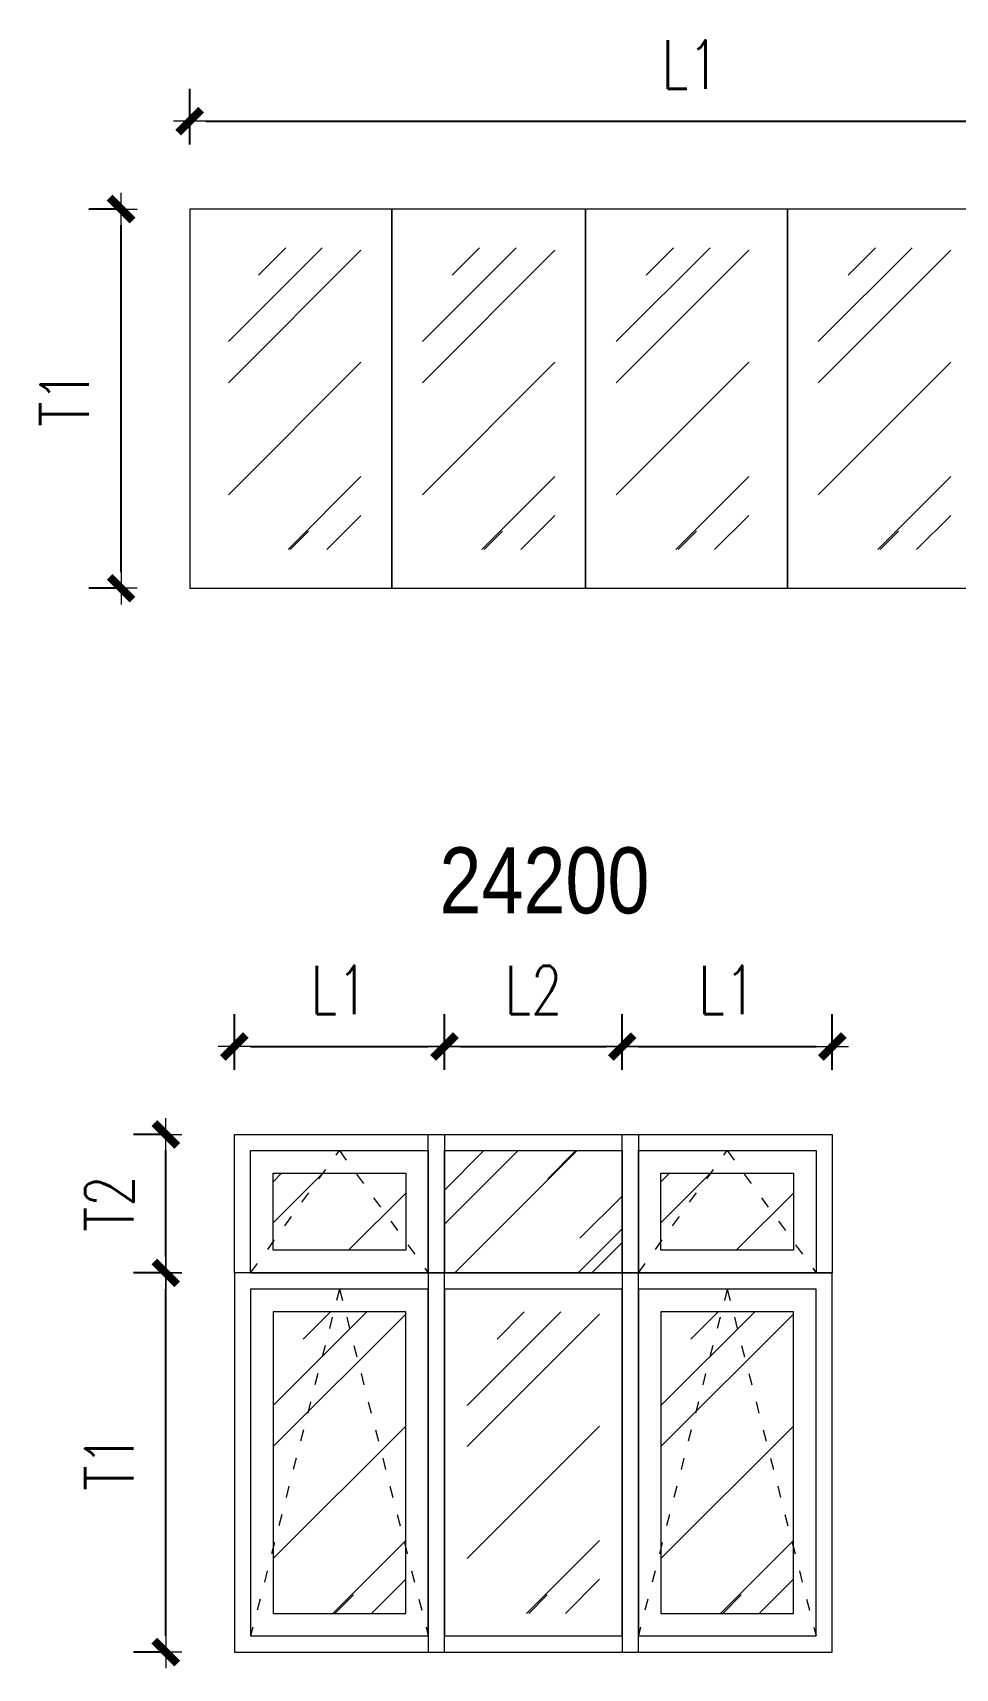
# Model space of a CAD drawing. Header units: centimetres. Extents: x 241563 to 294181, y -34797 to 61752.
# Drawn here: x 260060 to 262915, y 24768 to 29829 of the extents above; entities that cross this region are included whole.
import ezdxf

# ---------------------------------------------------------------- set-up
doc = ezdxf.new("R2010")
doc.units = ezdxf.units.CM
doc.header["$MEASUREMENT"] = 0
doc.linetypes.add('ACAD_ISO03W100', pattern=[30, 12, -18])
doc.layers.add('0.00', color=130, linetype='Continuous', lineweight=0)
doc.styles.add('ISO', font='ARIALN.TTF')
doc.styles.add('TEXT', font='simplex.shx', dxfattribs={"width": 0.75})
doc.dimstyles.new('D100B', dxfattribs={"dimscale": 100, "dimtxt": 1.5, "dimasz": 0.5, "dimexe": 1, "dimexo": 2, "dimgap": 1, "dimtad": 1, "dimdec": 0, "dimzin": 0, "dimdsep": 46, "dimtxsty": 'TEXT', "dimblk1": 'tick', "dimblk2": 'tick', "dimsah": 1, "dimcen": 0, "dimclre": 15, "dimadec": 0, "dimazin": 0, "dimtfac": 1, "dimtdec": 0, "dimtix": 1, "dimtmove": 2, "dimatfit": 3, "dimldrblk": 'tick', "dimfxl": 1, "dimtolj": 1, "dimtzin": 0, "dimarcsym": 0})

# ---------------------------------------------------------------- blocks, each defined once
blk = doc.blocks.new('tick')
for p, q in [((-1, 0), (1, 0)), ((0, 1), (0, -1))]:
    blk.add_line(p, q)
at = {"const_width": 0.5}
blk.add_lwpolyline([(-0.71, -0.71), (0.71, 0.71)], dxfattribs=at)
blk = doc.blocks.new('*D669')
at = {"layer": '0.00', "color": 15, "linetype": 'Continuous', "lineweight": -2, "ltscale": 2, "transparency": 16777216}
for p, q in [((260545.4, 29483.3), (260545.4, 29655.4)), ((263645.4, 29483.3), (263645.4, 29655.4))]:
    blk.add_line(p, q, dxfattribs=at)
at = {"layer": '0.00', "color": 0, "linetype": 'Continuous', "lineweight": -2, "ltscale": 2, "transparency": 16777216}
blk.add_line((260595.4, 29555.4), (263595.4, 29555.4), dxfattribs=at)
at = {"layer": 'Defpoints', "color": 0, "linetype": 'Continuous', "ltscale": 2, "transparency": 16777216}
for p in [(263645.4, 29555.4), (260545.4, 29283.3), (263645.4, 29283.3)]:
    blk.add_point(p, dxfattribs=at)
at = {"layer": '0.00', "color": 0, "linetype": 'Continuous', "lineweight": -2, "ltscale": 2, "transparency": 16777216, "xscale": 50, "yscale": 50, "zscale": 50, "rotation": 180}
blk.add_blockref('tick', (260545.4, 29555.4), dxfattribs=at)
at = {"layer": '0.00', "color": 0, "linetype": 'Continuous', "lineweight": -2, "ltscale": 2, "transparency": 16777216, "xscale": 50, "yscale": 50, "zscale": 50}
blk.add_blockref('tick', (263645.4, 29555.4), dxfattribs=at)
at = {"layer": '0.00', "color": 0, "linetype": 'Continuous', "ltscale": 2, "transparency": 16777216, "insert": (262095.4, 29730.4), "char_height": 150, "attachment_point": 5, "style": 'TEXT'}
blk.add_mtext('\\A1;L1', dxfattribs=at)
blk = doc.blocks.new('*D674')
at = {"layer": '0.00', "color": 15, "linetype": 'Continuous', "lineweight": -2, "ltscale": 2, "transparency": 16777216}
for p, q in [((261333.8, 26619.8), (261333.8, 26792)), ((261883.8, 26619.8), (261883.8, 26792))]:
    blk.add_line(p, q, dxfattribs=at)
at = {"layer": '0.00', "color": 0, "linetype": 'Continuous', "lineweight": -2, "ltscale": 2, "transparency": 16777216}
blk.add_line((261383.8, 26692), (261833.8, 26692), dxfattribs=at)
at = {"layer": 'Defpoints', "color": 0, "linetype": 'Continuous', "ltscale": 2, "transparency": 16777216}
for p in [(261883.8, 26692), (261333.8, 26419.8), (261883.8, 26419.8)]:
    blk.add_point(p, dxfattribs=at)
at = {"layer": '0.00', "color": 0, "linetype": 'Continuous', "lineweight": -2, "ltscale": 2, "transparency": 16777216, "xscale": 50, "yscale": 50, "zscale": 50, "rotation": 180}
blk.add_blockref('tick', (261333.8, 26692), dxfattribs=at)
at = {"layer": '0.00', "color": 0, "linetype": 'Continuous', "lineweight": -2, "ltscale": 2, "transparency": 16777216, "xscale": 50, "yscale": 50, "zscale": 50}
blk.add_blockref('tick', (261883.8, 26692), dxfattribs=at)
at = {"layer": '0.00', "color": 0, "linetype": 'Continuous', "ltscale": 2, "transparency": 16777216, "insert": (261608.8, 26867), "char_height": 150, "attachment_point": 5, "style": 'TEXT'}
blk.add_mtext('\\A1;L2', dxfattribs=at)
blk = doc.blocks.new('*D689')
at = {"layer": '0.00', "color": 15, "linetype": 'Continuous', "lineweight": -2, "ltscale": 2, "transparency": 16777216}
for p, q in [((260683.8, 26619.8), (260683.8, 26792)), ((261333.8, 26619.8), (261333.8, 26792))]:
    blk.add_line(p, q, dxfattribs=at)
at = {"layer": '0.00', "color": 0, "linetype": 'Continuous', "lineweight": -2, "ltscale": 2, "transparency": 16777216}
blk.add_line((260733.8, 26692), (261283.8, 26692), dxfattribs=at)
at = {"layer": 'Defpoints', "color": 0, "linetype": 'Continuous', "ltscale": 2, "transparency": 16777216}
for p in [(261333.8, 26692), (260683.8, 26419.8), (261333.8, 26419.8)]:
    blk.add_point(p, dxfattribs=at)
at = {"layer": '0.00', "color": 0, "linetype": 'Continuous', "lineweight": -2, "ltscale": 2, "transparency": 16777216, "xscale": 50, "yscale": 50, "zscale": 50, "rotation": 180}
blk.add_blockref('tick', (260683.8, 26692), dxfattribs=at)
at = {"layer": '0.00', "color": 0, "linetype": 'Continuous', "lineweight": -2, "ltscale": 2, "transparency": 16777216, "xscale": 50, "yscale": 50, "zscale": 50}
blk.add_blockref('tick', (261333.8, 26692), dxfattribs=at)
at = {"layer": '0.00', "color": 0, "linetype": 'Continuous', "ltscale": 2, "transparency": 16777216, "insert": (261008.8, 26867), "char_height": 150, "attachment_point": 5, "style": 'TEXT'}
blk.add_mtext('\\A1;L1', dxfattribs=at)
blk = doc.blocks.new('*D690')
at = {"layer": '0.00', "color": 15, "linetype": 'Continuous', "lineweight": -2, "ltscale": 2, "transparency": 16777216}
for p, q in [((261883.8, 26619.8), (261883.8, 26792)), ((262533.8, 26619.8), (262533.8, 26792))]:
    blk.add_line(p, q, dxfattribs=at)
at = {"layer": '0.00', "color": 0, "linetype": 'Continuous', "lineweight": -2, "ltscale": 2, "transparency": 16777216}
blk.add_line((261933.8, 26692), (262483.8, 26692), dxfattribs=at)
at = {"layer": 'Defpoints', "color": 0, "linetype": 'Continuous', "ltscale": 2, "transparency": 16777216}
for p in [(262533.8, 26692), (261883.8, 26419.8), (262533.8, 26419.8)]:
    blk.add_point(p, dxfattribs=at)
at = {"layer": '0.00', "color": 0, "linetype": 'Continuous', "lineweight": -2, "ltscale": 2, "transparency": 16777216, "xscale": 50, "yscale": 50, "zscale": 50, "rotation": 180}
blk.add_blockref('tick', (261883.8, 26692), dxfattribs=at)
at = {"layer": '0.00', "color": 0, "linetype": 'Continuous', "lineweight": -2, "ltscale": 2, "transparency": 16777216, "xscale": 50, "yscale": 50, "zscale": 50}
blk.add_blockref('tick', (262533.8, 26692), dxfattribs=at)
at = {"layer": '0.00', "color": 0, "linetype": 'Continuous', "ltscale": 2, "transparency": 16777216, "insert": (262208.8, 26867), "char_height": 150, "attachment_point": 5, "style": 'TEXT'}
blk.add_mtext('\\A1;L1', dxfattribs=at)
blk = doc.blocks.new('*D750')
at = {"layer": '0.00', "color": 15, "linetype": 'Continuous', "lineweight": -2, "ltscale": 2, "transparency": 16777216}
for p, q in [((260345.4, 29283.3), (260233, 29283.3)), ((260345.4, 28109.9), (260233, 28109.9))]:
    blk.add_line(p, q, dxfattribs=at)
at = {"layer": '0.00', "color": 0, "linetype": 'Continuous', "lineweight": -2, "ltscale": 2, "transparency": 16777216}
blk.add_line((260333, 28159.9), (260333, 29233.3), dxfattribs=at)
at = {"layer": 'Defpoints', "color": 0, "linetype": 'Continuous', "ltscale": 2, "transparency": 16777216}
for p in [(260333, 29283.3), (260545.4, 29283.3), (260545.4, 28109.9)]:
    blk.add_point(p, dxfattribs=at)
at = {"layer": '0.00', "color": 0, "linetype": 'Continuous', "lineweight": -2, "ltscale": 2, "transparency": 16777216, "xscale": 50, "yscale": 50, "zscale": 50}
for p, rotation in [((260333, 29283.3), 90), ((260333, 28109.9), 270)]:
    blk.add_blockref('tick', p, dxfattribs=dict(at, rotation=rotation))
at = {"layer": '0.00', "color": 0, "linetype": 'Continuous', "ltscale": 2, "transparency": 16777216, "insert": (260158, 28696.6), "char_height": 150, "attachment_point": 5, "rotation": 90, "style": 'TEXT'}
blk.add_mtext('\\A1;T1', dxfattribs=at)
blk = doc.blocks.new('*D759')
at = {"layer": '0.00', "color": 15, "linetype": 'Continuous', "lineweight": -2, "ltscale": 2, "transparency": 16777216}
for p, q in [((260483.8, 26419.8), (260371.4, 26419.8)), ((260483.8, 25991.5), (260371.4, 25991.5))]:
    blk.add_line(p, q, dxfattribs=at)
at = {"layer": '0.00', "color": 0, "linetype": 'Continuous', "lineweight": -2, "ltscale": 2, "transparency": 16777216}
blk.add_line((260471.4, 26041.5), (260471.4, 26369.8), dxfattribs=at)
at = {"layer": 'Defpoints', "color": 0, "linetype": 'Continuous', "ltscale": 2, "transparency": 16777216}
for p in [(260471.4, 26419.8), (260683.8, 26419.8), (260683.8, 25991.5)]:
    blk.add_point(p, dxfattribs=at)
at = {"layer": '0.00', "color": 0, "linetype": 'Continuous', "lineweight": -2, "ltscale": 2, "transparency": 16777216, "xscale": 50, "yscale": 50, "zscale": 50}
for p, rotation in [((260471.4, 26419.8), 90), ((260471.4, 25991.5), 270)]:
    blk.add_blockref('tick', p, dxfattribs=dict(at, rotation=rotation))
at = {"layer": '0.00', "color": 0, "linetype": 'Continuous', "ltscale": 2, "transparency": 16777216, "insert": (260296.4, 26205.7), "char_height": 150, "attachment_point": 5, "rotation": 90, "style": 'TEXT'}
blk.add_mtext('\\A1;T2', dxfattribs=at)
blk = doc.blocks.new('*D760')
at = {"layer": '0.00', "color": 15, "linetype": 'Continuous', "lineweight": -2, "ltscale": 2, "transparency": 16777216}
for p, q in [((260483.8, 25991.5), (260371.4, 25991.5)), ((260483.8, 24818.1), (260371.4, 24818.1))]:
    blk.add_line(p, q, dxfattribs=at)
at = {"layer": '0.00', "color": 0, "linetype": 'Continuous', "lineweight": -2, "ltscale": 2, "transparency": 16777216}
blk.add_line((260471.4, 24868.1), (260471.4, 25941.5), dxfattribs=at)
at = {"layer": 'Defpoints', "color": 0, "linetype": 'Continuous', "ltscale": 2, "transparency": 16777216}
for p in [(260471.4, 25991.5), (260683.8, 25991.5), (260683.8, 24818.1)]:
    blk.add_point(p, dxfattribs=at)
at = {"layer": '0.00', "color": 0, "linetype": 'Continuous', "lineweight": -2, "ltscale": 2, "transparency": 16777216, "xscale": 50, "yscale": 50, "zscale": 50}
for p, rotation in [((260471.4, 25991.5), 90), ((260471.4, 24818.1), 270)]:
    blk.add_blockref('tick', p, dxfattribs=dict(at, rotation=rotation))
at = {"layer": '0.00', "color": 0, "linetype": 'Continuous', "ltscale": 2, "transparency": 16777216, "insert": (260296.4, 25404.8), "char_height": 150, "attachment_point": 5, "rotation": 90, "style": 'TEXT'}
blk.add_mtext('\\A1;T1', dxfattribs=at)

msp = doc.modelspace()

# ---------------------------------------------------------------- hatches: boundary and pattern name
at = {"layer": '0.00', "linetype": 'Continuous', "ltscale": 2}
h = msp.add_hatch(dxfattribs=at)
h.set_pattern_fill('AR-RROOF', color=4, scale=500, angle=45)
h.set_pattern_definition([(45, (5364.13, 10325.25), (424.2641, 1131.37085), [7500, -1000, 2500, -500]), (45, (5657.6, 10972.26), (-823.7794, 116.6726), [1500, -165, 3000, -375]), (45, (5240.38, 10802.55), (1601.59686, 2075.3584), [4000, -700, 2000, -500])])
h.paths.add_polyline_path([(261075.4, 29163.3), (260665.4, 29163.3), (260665.4, 28229.9), (261075.4, 28229.9)])
h = msp.add_hatch(dxfattribs=at)
h.set_pattern_fill('AR-RROOF', color=4, scale=500, angle=45)
h.set_pattern_definition([(45, (5964.13, 10325.25), (424.2641, 1131.37085), [7500, -1000, 2500, -500]), (45, (6257.6, 10972.26), (-823.7794, 116.6726), [1500, -165, 3000, -375]), (45, (5840.38, 10802.55), (1601.59686, 2075.3584), [4000, -700, 2000, -500])])
h.paths.add_polyline_path([(261675.4, 29163.3), (261265.4, 29163.3), (261265.4, 28229.9), (261675.4, 28229.9)])
h = msp.add_hatch(dxfattribs=at)
h.set_pattern_fill('AR-RROOF', color=4, scale=500, angle=45)
h.set_pattern_definition([(45, (6564.13, 10325.25), (424.2641, 1131.37085), [7500, -1000, 2500, -500]), (45, (6857.6, 10972.26), (-823.7794, 116.6726), [1500, -165, 3000, -375]), (45, (6440.38, 10802.55), (1601.59686, 2075.3584), [4000, -700, 2000, -500])])
h.paths.add_polyline_path([(262275.4, 29163.3), (261865.4, 29163.3), (261865.4, 28229.9), (262275.4, 28229.9)])
h = msp.add_hatch(dxfattribs=at)
h.set_pattern_fill('AR-RROOF', color=4, scale=500, angle=45)
h.set_pattern_definition([(45, (7189.13, 10325.25), (424.2641, 1131.37085), [7500, -1000, 2500, -500]), (45, (7482.6, 10972.26), (-823.7794, 116.6726), [1500, -165, 3000, -375]), (45, (7065.38, 10802.55), (1601.59686, 2075.3584), [4000, -700, 2000, -500])])
h.paths.add_polyline_path([(262900.4, 29163.3), (262490.4, 29163.3), (262490.4, 28229.9), (262900.4, 28229.9)])
h = msp.add_hatch(dxfattribs=at)
h.set_pattern_fill('AR-RROOF', color=4, scale=300, angle=45)
h.set_pattern_definition([(45, (-41206.16, -6324.37), (254.55844, 678.8225), [4500, -600, 1500, -300]), (45, (-41030.1, -5936.17), (-494.26764, 70.00357), [900, -99, 1800, -225]), (45, (-41280.4, -6038), (960.95812, 1245.21504), [2400, -420, 1200, -300])])
h.paths.add_polyline_path([(261883.8, 26369.8), (261333.8, 26369.8), (261333.8, 25991.5), (261883.8, 25991.5)])
h = msp.add_hatch(dxfattribs=at)
h.set_pattern_fill('AR-RROOF', color=4, scale=500, angle=45)
h.set_pattern_definition([(45, (-35335.9, -2317.9), (424.2641, 1131.37085), [7500, -1000, 2500, -500]), (45, (-35042.44, -1670.9), (-823.7794, 116.6726), [1500, -165, 3000, -375]), (45, (-35459.63, -1840.6), (1601.59686, 2075.3584), [4000, -700, 2000, -500])])
h.paths.add_polyline_path([(261213.8, 26299.8), (260803.8, 26299.8), (260803.8, 26061.5), (261213.8, 26061.5)])
h = msp.add_hatch(dxfattribs=at)
h.set_pattern_fill('AR-RROOF', color=4, scale=500, angle=45)
h.set_pattern_definition([(45, (-34135.9, -2317.9), (424.2641, 1131.37085), [7500, -1000, 2500, -500]), (45, (-33842.44, -1670.9), (-823.7794, 116.6726), [1500, -165, 3000, -375]), (45, (-34259.63, -1840.6), (1601.59686, 2075.3584), [4000, -700, 2000, -500])])
h.paths.add_polyline_path([(262413.8, 26299.8), (262003.8, 26299.8), (262003.8, 26061.5), (262413.8, 26061.5)])
h = msp.add_hatch(dxfattribs=at)
h.set_pattern_fill('AR-RROOF', color=4, scale=500, angle=45)
h.set_pattern_definition([(45, (5502.54, 7033.5), (424.2641, 1131.37085), [7500, -1000, 2500, -500]), (45, (5796, 7680.5), (-823.7794, 116.6726), [1500, -165, 3000, -375]), (45, (5378.8, 7510.8), (1601.59686, 2075.3584), [4000, -700, 2000, -500])])
h.paths.add_polyline_path([(261213.8, 25871.5), (260803.8, 25871.5), (260803.8, 24938.1), (261213.8, 24938.1)])
h = msp.add_hatch(dxfattribs=at)
h.set_pattern_fill('AR-RROOF', color=4, scale=500, angle=45)
h.set_pattern_definition([(45, (6102.54, 7033.5), (424.2641, 1131.37085), [7500, -1000, 2500, -500]), (45, (6396, 7680.5), (-823.7794, 116.6726), [1500, -165, 3000, -375]), (45, (5978.8, 7510.8), (1601.59686, 2075.3584), [4000, -700, 2000, -500])])
h.paths.add_polyline_path([(261813.8, 25871.5), (261403.8, 25871.5), (261403.8, 24938.1), (261813.8, 24938.1)])
h = msp.add_hatch(dxfattribs=at)
h.set_pattern_fill('AR-RROOF', color=4, scale=500, angle=45)
h.set_pattern_definition([(45, (6702.54, 7033.5), (424.2641, 1131.37085), [7500, -1000, 2500, -500]), (45, (6996, 7680.5), (-823.7794, 116.6726), [1500, -165, 3000, -375]), (45, (6578.8, 7510.8), (1601.59686, 2075.3584), [4000, -700, 2000, -500])])
h.paths.add_polyline_path([(262413.8, 25871.5), (262003.8, 25871.5), (262003.8, 24938.1), (262413.8, 24938.1)])

# ---------------------------------------------------------------- linework, layer by layer
at = {"layer": '0.00', "color": 40, "linetype": 'Continuous', "ltscale": 2, "true_color": 0xf8d731}
for p, q in [((260733.8, 25991.5), (261333.8, 25991.5)), ((261333.8, 25991.5), (261933.8, 25991.5)), ((261933.8, 25991.5), (262533.8, 25991.5))]:
    msp.add_line(p, q, dxfattribs=at)
for points in [[(261170.4, 29283.3), (260545.4, 29283.3), (260545.4, 28109.9), (261170.4, 28109.9)], [(261770.4, 29283.3), (261170.4, 29283.3), (261170.4, 28109.9), (261770.4, 28109.9)], [(262395.4, 29283.3), (261770.4, 29283.3), (261770.4, 28109.9), (262395.4, 28109.9)], [(263020.4, 29283.3), (262395.4, 29283.3), (262395.4, 28109.9), (263020.4, 28109.9)], [(261333.8, 25991.5), (260683.8, 25991.5), (260683.8, 24818.1), (261333.8, 24818.1)], [(261933.8, 25991.5), (261283.8, 25991.5), (261283.8, 24818.1), (261933.8, 24818.1)], [(262533.8, 25991.5), (261883.8, 25991.5), (261883.8, 24818.1), (262533.8, 24818.1)], [(261283.8, 25941.5), (260733.8, 25941.5), (260733.8, 24868.1), (261283.8, 24868.1)], [(261883.8, 25941.5), (261333.8, 25941.5), (261333.8, 24868.1), (261883.8, 24868.1)], [(262483.8, 25941.5), (261933.8, 25941.5), (261933.8, 24868.1), (262483.8, 24868.1)], [(261213.8, 25871.5), (260803.8, 25871.5), (260803.8, 24938.1), (261213.8, 24938.1)], [(262413.8, 25871.5), (262003.8, 25871.5), (262003.8, 24938.1), (262413.8, 24938.1)]]:
    msp.add_lwpolyline(points, close=True, dxfattribs=at)
at = {"layer": '0.00', "color": 40, "linetype": 'Continuous', "ltscale": 0.5, "true_color": 0xf8d731}
for points in [[(261333.8, 25991.5), (260683.8, 25991.5), (260683.8, 26419.8), (261333.8, 26419.8)], [(261933.8, 25991.5), (261283.8, 25991.5), (261283.8, 26419.8), (261933.8, 26419.8)], [(262533.8, 25991.5), (261883.8, 25991.5), (261883.8, 26419.8), (262533.8, 26419.8)], [(261283.8, 25991.5), (260733.8, 25991.5), (260733.8, 26369.8), (261283.8, 26369.8)], [(261883.8, 25991.5), (261333.8, 25991.5), (261333.8, 26369.8), (261883.8, 26369.8)], [(262483.8, 25991.5), (261933.8, 25991.5), (261933.8, 26369.8), (262483.8, 26369.8)], [(261213.8, 26061.5), (260803.8, 26061.5), (260803.8, 26299.8), (261213.8, 26299.8)], [(261213.8, 26061.5), (260803.8, 26061.5), (260803.8, 26299.8), (261213.8, 26299.8)], [(262413.8, 26061.5), (262003.8, 26061.5), (262003.8, 26299.8), (262413.8, 26299.8)], [(262413.8, 26061.5), (262003.8, 26061.5), (262003.8, 26299.8), (262413.8, 26299.8)]]:
    msp.add_lwpolyline(points, close=True, dxfattribs=at)
at = {"layer": '0.00', "color": 40, "linetype": 'ACAD_ISO03W100', "ltscale": 3, "true_color": 0xf8d731}
for points in [[(260733.8, 25991.5), (261008.8, 26369.8), (261283.8, 25991.5)], [(261933.8, 25991.5), (262208.8, 26369.8), (262483.8, 25991.5)], [(261008.8, 25941.5), (260733.8, 24868.1)], [(261008.8, 25941.5), (261283.8, 24868.1)], [(262208.8, 25941.5), (261933.8, 24868.1)], [(262208.8, 25941.5), (262483.8, 24868.1)]]:
    msp.add_lwpolyline(points, dxfattribs=at)

# ---------------------------------------------------------------- texts
at = {"layer": '0.00', "color": 40, "linetype": 'Continuous', "true_color": 0xf8d731, "insert": (261318.1, 27308.1), "char_height": 204.1, "width": 604.134, "attachment_point": 1, "style": 'ISO'}
msp.add_mtext('24200', dxfattribs=at)

# ---------------------------------------------------------------- dimensions: what is measured, and where the dimension line sits
at = {"layer": '0.00', "color": 6, "linetype": 'Continuous', "ltscale": 2}
for base, p1, p2, text, picture, middle in [((263645.4, 29555.4), (260545.4, 29283.3), (263645.4, 29283.3), 'L1', '*D669', (262095.4, 29730.4)), ((261333.8, 26692), (260683.8, 26419.8), (261333.8, 26419.8), 'L1', '*D689', (261008.8, 26867)), ((261883.8, 26692), (261333.8, 26419.8), (261883.8, 26419.8), 'L2', '*D674', (261608.8, 26867)), ((262533.8, 26692), (261883.8, 26419.8), (262533.8, 26419.8), 'L1', '*D690', (262208.8, 26867))]:
    dim = msp.add_linear_dim(base=base, p1=p1, p2=p2, text=text, dimstyle='D100B', dxfattribs=at)
    dim.commit()
    dim.dimension.update_dxf_attribs({"geometry": picture, "text_midpoint": middle})
for base, p1, p2, text, picture, middle in [((260333, 29283.3), (260545.4, 28109.9), (260545.4, 29283.3), 'T1', '*D750', (260158, 28696.6)), ((260471.4, 26419.8), (260683.8, 25991.5), (260683.8, 26419.8), 'T2', '*D759', (260296.4, 26205.7)), ((260471.4, 25991.5), (260683.8, 24818.1), (260683.8, 25991.5), 'T1', '*D760', (260296.4, 25404.8))]:
    dim = msp.add_linear_dim(base=base, p1=p1, p2=p2, angle=90, text=text, dimstyle='D100B', dxfattribs=at)
    dim.commit()
    dim.dimension.update_dxf_attribs({"geometry": picture, "text_midpoint": middle})

doc.saveas('drawing.dxf')
